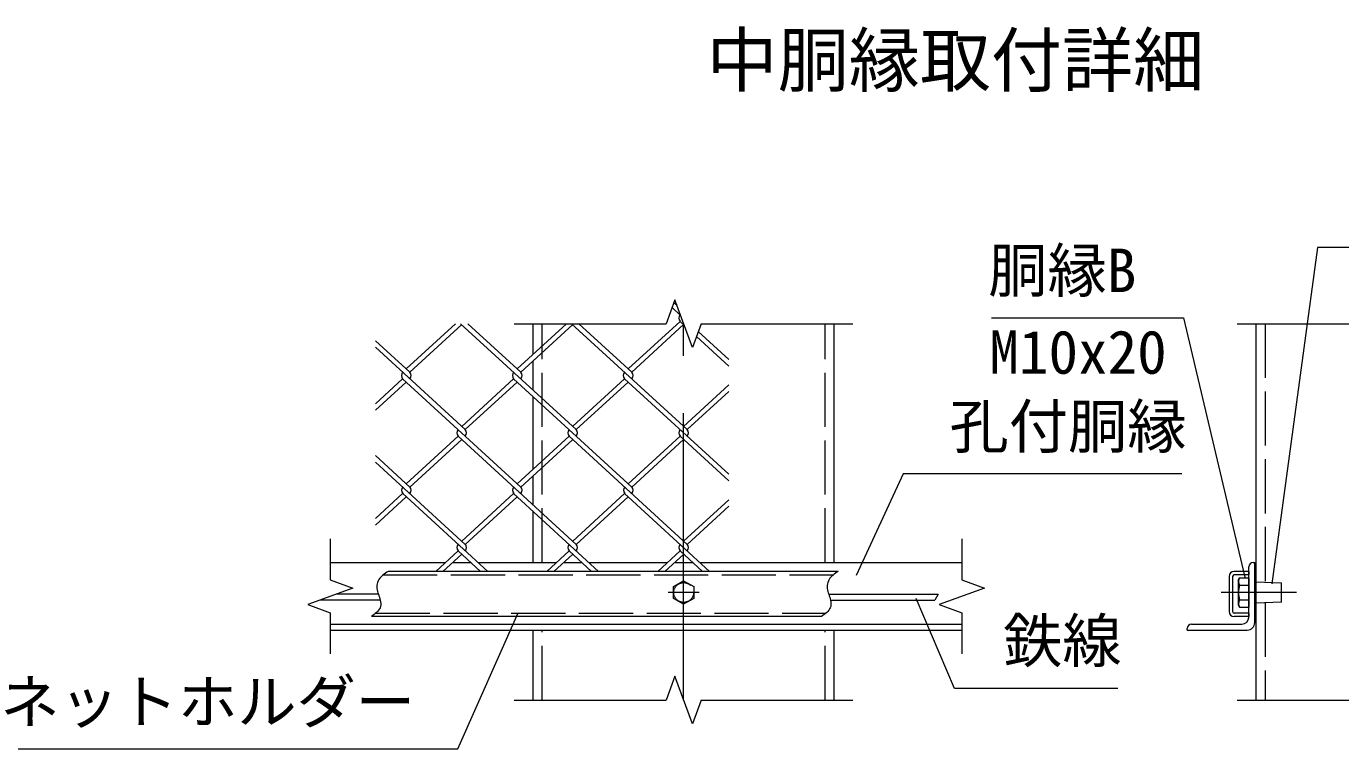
# Model space of a CAD drawing. Units: millimetres at full size; details may follow other scales. Extents: x -12600 to 12600, y -8910 to 8910.
# Drawn here: x 5972 to 10338, y -1965 to 434 of the extents above; entities that cross this region are included whole.
import ezdxf
from ezdxf.enums import TextEntityAlignment as Align

# ---------------------------------------------------------------- set-up
doc = ezdxf.new("R2010")
doc.units = ezdxf.units.MM
doc.header["$LTSCALE"] = 30
doc.linetypes.add('DASHED', pattern=[7.5, 6, -1.5])
doc.linetypes.add('USER1', pattern=[50.8, 31.75, -6.35, 6.35, -6.35])
for name, color, linetype, lineweight in [('0-0_D-STR-TXT', 7, 'Continuous', 13), ('0-1_D-STR-DIM', 7, 'Continuous', 13), ('0-2_D-BMK', 2, 'USER1', 13), ('0-3_D-STR3', 3, 'Continuous', 13), ('0-4_D-STR1', 1, 'Continuous', 18), ('0-A_D-STR2', 7, 'Continuous', 13), ('0-B_D-TTL-TXT', 7, 'Continuous', 13)]:
    doc.layers.add(name, color=color, linetype=linetype, lineweight=lineweight)
doc.styles.add('ＭＳ ゴシック', font='')
doc.styles.get('ＭＳ ゴシック').set_extended_font_data('MS Gothic')

msp = doc.modelspace()

# ---------------------------------------------------------------- linework, layer by layer
at = {"layer": '0-0_D-STR-TXT'}
for points in [[(11295.25, -300.63), (10261.63, -300.63), (10109.43, -1417.13)], [(9178.18, -533.68), (9815.98, -533.68), (10019.76, -1395.11)], [(9809.99, -1051.74), (8885.14, -1051.74), (8728.4, -1389.66)], [(9598.32, -1764.58), (9055.7, -1764.58), (8928.21, -1466.35)], [(5902.34, -1964.88), (7405.11, -1964.88), (7605.89, -1513.61)]]:
    msp.add_lwpolyline(points, dxfattribs=at)
at = {"layer": '0-1_D-STR-DIM'}
for p, q in [((8126.8, -474.04), (8097.94, -553.33)), ((8184.52, -632.61), (8126.8, -474.04)), ((7593.16, -553.33), (8097.94, -553.33)), ((8213.38, -553.33), (8184.52, -632.61)), ((8213.38, -553.33), (8718.16, -553.33)), ((9994.29, -553.33), (10499.08, -553.33)), ((6981.75, -1267.38), (6981.75, -1404.12)), ((9079.57, -1267.38), (9079.57, -1404.12)), ((7056.63, -1431.38), (6906.87, -1485.89)), ((6981.75, -1404.12), (7056.63, -1431.38)), ((9154.45, -1431.38), (9004.69, -1485.89)), ((9079.57, -1404.12), (9154.45, -1431.38)), ((9001.29, -1451.13), (8989.75, -1471.13)), ((6906.87, -1485.89), (6981.75, -1513.14)), ((6981.75, -1513.14), (6981.75, -1649.88)), ((9004.69, -1485.89), (9079.57, -1513.14)), ((9079.57, -1513.14), (9079.57, -1649.88)), ((8126.8, -1724.04), (8097.94, -1803.33)), ((8184.52, -1882.61), (8126.8, -1724.04)), ((7593.16, -1803.33), (8097.94, -1803.33)), ((8213.38, -1803.33), (8184.52, -1882.61)), ((8213.38, -1803.33), (8718.16, -1803.33)), ((9994.29, -1803.33), (10499.08, -1803.33))]:
    msp.add_line(p, q, dxfattribs=at)
for points in [[(7173.58, -1376.13), (7169.18, -1379.06), (7164.84, -1382.03), (7160.62, -1385.09), (7156.57, -1388.28), (7152.75, -1391.63), (7149.22, -1395.21), (7146.04, -1399.04), (7143.27, -1403.18), (7140.96, -1407.65), (7139.14, -1412.43), (7137.83, -1417.41), (7137.03, -1422.51), (7136.76, -1427.62), (7137.02, -1432.66), (7137.77, -1437.58), (7138.9, -1442.44), (7140.31, -1447.25), (7141.89, -1452.07), (7143.55, -1456.91), (7145.18, -1461.82), (7146.67, -1466.83), (7147.92, -1471.95), (7148.83, -1477.13), (7149.3, -1482.26), (7149.22, -1487.28), (7148.5, -1492.09), (7147.05, -1496.62), (7144.92, -1500.88), (7142.21, -1504.92), (7138.99, -1508.76), (7135.35, -1512.43), (7131.37, -1515.97), (7127.14, -1519.41), (7122.74, -1522.79), (7118.26, -1526.13)], [(8669.11, -1376.13), (8664.71, -1379.06), (8660.37, -1382.03), (8656.14, -1385.09), (8652.09, -1388.28), (8648.27, -1391.63), (8644.75, -1395.21), (8641.57, -1399.04), (8638.79, -1403.18), (8636.48, -1407.65), (8634.67, -1412.43), (8633.36, -1417.41), (8632.56, -1422.51), (8632.29, -1427.62), (8632.55, -1432.66), (8633.3, -1437.58), (8634.43, -1442.44), (8635.84, -1447.25), (8637.42, -1452.07), (8639.08, -1456.91), (8640.7, -1461.82), (8642.19, -1466.83), (8643.45, -1471.95), (8644.36, -1477.13), (8644.83, -1482.26), (8644.75, -1487.28), (8644.02, -1492.09), (8642.57, -1496.62), (8640.45, -1500.88), (8637.73, -1504.92), (8634.51, -1508.76), (8630.87, -1512.43), (8626.9, -1515.97), (8622.67, -1519.41), (8618.27, -1522.79), (8613.79, -1526.13)]]:
    msp.add_lwpolyline(points, dxfattribs=at)
at = {"layer": '0-2_D-BMK'}
for p, q in [((8155.66, -1803.33), (8155.66, -553.33)), ((10191.3, -1446.13), (9941.3, -1446.13))]:
    msp.add_line(p, q, dxfattribs=at)
at = {"layer": '0-2_D-BMK', "color": 4, "lineweight": 5}
msp.add_line((8206.66, -1446.13), (8104.66, -1446.13), dxfattribs=at)
at = {"layer": '0-3_D-STR3', "linetype": 'DASHED'}
for p, q in [((7157.35, -1387.63), (8652.88, -1387.63)), ((7132.92, -1514.63), (8628.45, -1514.63))]:
    msp.add_line(p, q, dxfattribs=at)
at = {"layer": '0-3_D-STR3'}
for p, q in [((8669.11, -1376.13), (7173.58, -1376.13)), ((9967.79, -1392.63), (9967.79, -1509.63)), ((9979.29, -1392.63), (9979.29, -1509.63)), ((10032.79, -1376.13), (9984.29, -1376.13)), ((10032.79, -1387.63), (9984.29, -1387.63)), ((9997.79, -1404.88), (10002.31, -1397.06)), ((10002.31, -1397.06), (10032.79, -1397.06)), ((10032.79, -1376.13), (10032.79, -1387.63)), ((10032.79, -1397.06), (10032.79, -1495.21)), ((9997.79, -1404.88), (9997.79, -1487.38)), ((10002.31, -1421.6), (10032.79, -1421.6)), ((10052.79, -1481.13), (10052.79, -1411.13)), ((10141.79, -1478.63), (10141.79, -1413.63)), ((7147.74, -1471.13), (6947.41, -1471.13)), ((7141.58, -1451.13), (7002.36, -1451.13)), ((8637.1, -1451.13), (9001.29, -1451.13)), ((8643.27, -1471.13), (8989.75, -1471.13)), ((10002.31, -1470.67), (10032.79, -1470.67)), ((10141.79, -1478.63), (10056.79, -1481.13)), ((8613.79, -1526.13), (7118.26, -1526.13)), ((10032.79, -1514.63), (9984.29, -1514.63)), ((10032.79, -1526.13), (9984.29, -1526.13)), ((9997.79, -1487.38), (10002.31, -1495.21)), ((10002.31, -1495.21), (10032.79, -1495.21)), ((10032.79, -1514.63), (10032.79, -1526.13))]:
    msp.add_line(p, q, dxfattribs=at)
at = {"layer": '0-3_D-STR3', "color": 4, "linetype": 'DASHED', "lineweight": 5}
msp.add_lwpolyline([(8155.66, -1485.39), (8121.66, -1465.76), (8121.66, -1426.5), (8155.66, -1406.87), (8189.66, -1426.5), (8189.66, -1465.76)], close=True, dxfattribs=at)
at = {"layer": '0-3_D-STR3'}
msp.add_lwpolyline([(10056.79, -1481.13), (10056.79, -1411.13), (10141.79, -1413.63)], dxfattribs=at)
at = {"layer": '0-3_D-STR3', "color": 4, "linetype": 'DASHED', "lineweight": 5}
msp.add_circle((8155.66, -1446.13), 33, dxfattribs=at)
at = {"layer": '0-3_D-STR3'}
for centre, radius, start, end in [((9984.29, -1392.63), 16.5, 90, 180), ((9984.29, -1392.63), 5, 90, 180), ((10020.24, -1409.33), 21.72, 145.61575, 214.38425), ((10079.72, -1446.13), 81.2, 162.41205, 197.58795), ((10054.79, -1411.13), 2, 0, 180), ((10020.24, -1482.94), 21.72, 145.61575, 214.38425), ((10054.79, -1481.13), 2, 180, 0), ((9984.29, -1509.63), 16.5, 180, 270), ((9984.29, -1509.63), 5, 180, 270)]:
    msp.add_arc(centre, radius, start, end, dxfattribs=at)
at = {"layer": '0-4_D-STR1'}
for p, q in [((7655.66, -655.28), (7655.66, -553.33)), ((8655.66, -1346.13), (8655.66, -553.33)), ((10056.79, -553.33), (10056.79, -1803.33)), ((7655.66, -773.98), (7655.66, -676.98)), ((7655.66, -1036.48), (7655.66, -795.68)), ((7655.66, -1155.18), (7655.66, -1058.18)), ((7655.66, -1346.13), (7655.66, -1176.88)), ((6981.75, -1346.13), (7365.04, -1346.13)), ((7388.72, -1346.13), (7448.64, -1346.13)), ((7472.32, -1346.13), (7733.68, -1346.13)), ((7757.36, -1346.13), (7817.27, -1346.13)), ((7840.37, -1346.13), (8102.31, -1346.13)), ((8126, -1346.13), (8185.91, -1346.13)), ((8209, -1346.13), (9079.57, -1346.13)), ((10047.79, -1346.13), (10052.79, -1346.13)), ((10052.79, -1546.13), (10052.79, -1346.13)), ((10032.79, -1528.63), (10032.79, -1361.13)), ((6981.75, -1551.13), (9079.57, -1551.13)), ((6981.75, -1571.13), (9079.57, -1571.13)), ((7655.66, -1803.33), (7655.66, -1571.13)), ((8655.66, -1803.33), (8655.66, -1571.13)), ((9827.79, -1571.13), (9827.79, -1566.13)), ((9827.79, -1571.13), (10027.79, -1571.13)), ((9842.79, -1551.13), (10010.29, -1551.13))]:
    msp.add_line(p, q, dxfattribs=at)
at = {"layer": '0-4_D-STR1', "linetype": 'DASHED'}
for p, q in [((7685.66, -1346.13), (7685.66, -553.33)), ((8625.66, -1346.13), (8625.66, -553.33)), ((10086.79, -553.33), (10086.79, -1412.02)), ((10086.79, -1480.25), (10086.79, -1803.33)), ((7685.66, -1803.33), (7685.66, -1571.13)), ((8625.66, -1803.33), (8625.66, -1571.13))]:
    msp.add_line(p, q, dxfattribs=at)
at = {"layer": '0-4_D-STR1'}
for centre, radius, start, end in [((10047.79, -1361.13), 15, 90, 180), ((9842.79, -1566.13), 15, 90, 180), ((10010.29, -1528.63), 22.5, 270, 0), ((10027.79, -1546.13), 25, 270, 0)]:
    msp.add_arc(centre, radius, start, end, dxfattribs=at)
at = {"layer": '0-A_D-STR2'}
for p, q in [((8145.57, -525.61), (8117.42, -499.81)), ((8133.72, -493.05), (8123.34, -483.54)), ((7398.28, -553.33), (7234.09, -703.78)), ((7418.41, -556.58), (7245.93, -714.63)), ((7798.89, -905.23), (7414.86, -553.33)), ((7614.57, -714.63), (7438.54, -553.33)), ((7766.92, -553.33), (7602.73, -703.78)), ((7787.05, -556.58), (7614.57, -714.63)), ((8167.53, -905.23), (7783.49, -553.33)), ((7983.21, -714.63), (7807.18, -553.33)), ((8143.85, -545.73), (7971.37, -703.78)), ((8155.69, -556.58), (7983.21, -714.63)), ((8157.42, -558.17), (8143.85, -545.73)), ((7245.93, -714.63), (7131.75, -610)), ((8305.66, -694.01), (8198.06, -595.41)), ((8305.66, -672.31), (8203.98, -579.13)), ((7430.25, -905.23), (7131.75, -631.7)), ((7222.25, -736.33), (7131.75, -819.26)), ((7614.57, -1095.83), (7222.25, -736.33)), ((7590.89, -736.33), (7418.41, -894.38)), ((7983.21, -1095.83), (7590.89, -736.33)), ((7959.53, -736.33), (7788.08, -893.43)), ((8305.66, -1053.5), (7959.53, -736.33)), ((7234.09, -747.18), (7131.75, -840.96)), ((7602.73, -747.18), (7430.25, -905.23)), ((7971.37, -747.18), (7798.89, -905.23)), ((8305.66, -756.96), (8155.69, -894.38)), ((8305.66, -778.66), (8167.53, -905.23)), ((7406.57, -926.93), (7234.09, -1084.98)), ((7418.41, -937.78), (7245.93, -1095.83)), ((7798.86, -1286.4), (7406.57, -926.93)), ((7775.21, -926.93), (7602.73, -1084.98)), ((7787.05, -937.78), (7614.57, -1095.83)), ((8167.5, -1286.4), (7775.21, -926.93)), ((8143.85, -926.93), (7971.37, -1084.98)), ((8155.69, -937.78), (7983.21, -1095.83)), ((8305.66, -1075.2), (8143.85, -926.93)), ((7245.93, -1095.83), (7131.75, -991.2)), ((7430.25, -1286.43), (7131.75, -1012.9)), ((7222.25, -1117.53), (7131.75, -1200.46)), ((7234.09, -1128.38), (7131.75, -1222.16)), ((7505.06, -1376.13), (7222.55, -1117.26)), ((7590.89, -1117.53), (7418.41, -1275.58)), ((7602.73, -1128.38), (7430.25, -1286.43)), ((7873.11, -1376.13), (7590.89, -1117.53)), ((7959.53, -1117.53), (7787.05, -1275.58)), ((7971.37, -1128.38), (7798.89, -1286.43)), ((8241.74, -1376.13), (7959.53, -1117.53)), ((8305.66, -1138.1), (8155.66, -1275.55)), ((8305.66, -1159.8), (8167.5, -1286.4)), ((7406.84, -1307.83), (7332.3, -1376.13)), ((7481.38, -1376.13), (7406.84, -1307.83)), ((7775.48, -1307.83), (7700.94, -1376.13)), ((7850.01, -1376.13), (7775.48, -1307.83)), ((8144.11, -1307.83), (8069.58, -1376.13)), ((8218.65, -1376.13), (8144.11, -1307.83)), ((7418.68, -1318.68), (7355.98, -1376.13)), ((7787.32, -1318.68), (7724.62, -1376.13)), ((8155.96, -1318.68), (8093.26, -1376.13))]:
    msp.add_line(p, q, dxfattribs=at)
for centre, start, end in [((8155.96, -534.58), 137.5, 222.5), ((7234.06, -725.45), 137.5, 222.5), ((7234.06, -725.45), 317.5, 42.5), ((7602.7, -725.45), 137.5, 222.5), ((7602.7, -725.45), 317.5, 42.5), ((7971.34, -725.45), 137.5, 222.5), ((7971.34, -725.45), 317.5, 42.5), ((7418.41, -916.08), 137.5, 222.5), ((7418.41, -916.08), 317.5, 42.5), ((7787.05, -916.08), 137.5, 222.5), ((7787.05, -916.08), 317.5, 42.5), ((8155.96, -915.78), 137.5, 222.5), ((8155.96, -915.78), 317.5, 42.5), ((7234.36, -1106.38), 137.5, 222.5), ((7234.36, -1106.38), 317.5, 42.5), ((7603, -1106.38), 137.5, 222.5), ((7603, -1106.38), 317.5, 42.5), ((7971.64, -1106.38), 137.5, 222.5), ((7971.64, -1106.38), 317.5, 42.5), ((7418.68, -1296.98), 137.5, 222.5), ((7418.68, -1296.98), 317.5, 42.5), ((7787.32, -1296.98), 137.5, 222.5), ((7787.32, -1296.98), 317.5, 42.5), ((8155.96, -1296.98), 137.5, 222.5), ((8155.96, -1296.98), 317.5, 42.5)]:
    msp.add_arc(centre, 16.06, start, end, dxfattribs=at)

# ---------------------------------------------------------------- texts
at = {"layer": '0-0_D-STR-TXT', "style": 'ＭＳ ゴシック'}
for s, p in [('胴縁B', (9167.52, -491.73)), ('M10x20', (9171.34, -762.89)), ('孔付胴縁', (9038.67, -1009.8)), ('鉄線', (9216.85, -1721.49)), ('ネットホルダー', (5885.59, -1924.07))]:
    msp.add_text(s, height=144.3, dxfattribs=at).set_placement(p, align=Align.BOTTOM_LEFT)
at = {"layer": '0-B_D-TTL-TXT', "style": 'ＭＳ ゴシック'}
msp.add_text('中胴縁取付詳細', height=173.1, dxfattribs=at).set_placement((8231.91, 183.59), align=Align.BOTTOM_LEFT)

doc.saveas('drawing.dxf')
